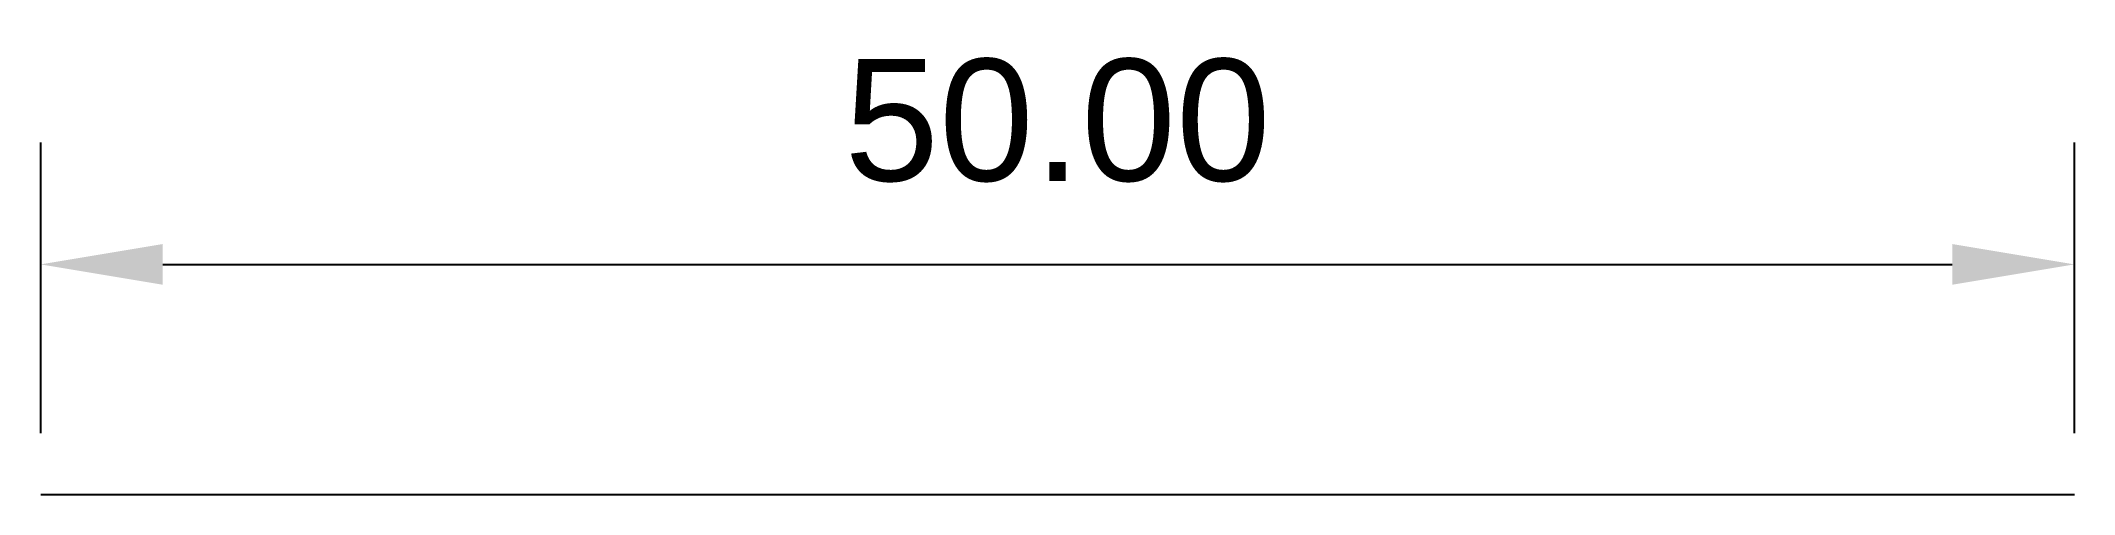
# Model space of a CAD drawing. Header units: millimetres. Extents: x 71.5 to 121.5, y 17.6 to 28.8.
import ezdxf

# ---------------------------------------------------------------- set-up
doc = ezdxf.new("R2010")
doc.units = ezdxf.units.MM
doc.styles.get("Standard").update_dxf_attribs({"font": 'ARIAL.TTF'})
doc.dimstyles.new('structural-Metric', dxfattribs={"dimtxt": 3, "dimasz": 3, "dimexe": 3, "dimexo": 1.5, "dimgap": 2, "dimtad": 1, "dimzin": 3, "dimdsep": 46, "dimtxsty": 'Standard', "dimcen": 3, "dimazin": 2, "dimtfac": 1, "dimtofl": 0, "dimtmove": 0, "dimatfit": 3, "dimfxl": 1, "dimfrac": 1, "dimtolj": 1, "dimtzin": 0, "dimarcsym": 0})

# ---------------------------------------------------------------- blocks, each defined once
blk = doc.blocks.new('*D3')
at = {"color": 0, "lineweight": -2, "transparency": 16777216}
for p, q in [((71.458, 19.121), (71.458, 26.275)), ((121.458, 19.121), (121.458, 26.275)), ((74.458, 23.275), (118.458, 23.275))]:
    blk.add_line(p, q, dxfattribs=at)
at = {"color": 0, "transparency": 16777216}
for points in [[(74.458, 23.775), (74.458, 22.775), (71.458, 23.275)], [(118.458, 23.775), (118.458, 22.775), (121.458, 23.275)]]:
    blk.add_solid(points, dxfattribs=at)
at = {"layer": 'Defpoints', "color": 0, "transparency": 16777216}
for p in [(121.458, 23.275), (71.458, 17.621), (121.458, 17.621)]:
    blk.add_point(p, dxfattribs=at)
at = {"color": 0, "transparency": 16777216, "insert": (96.458, 26.807), "char_height": 3, "attachment_point": 5}
blk.add_mtext('\\A1;50.00', dxfattribs=at)

msp = doc.modelspace()

# ---------------------------------------------------------------- linework, layer by layer
msp.add_line((71.458, 17.621), (121.458, 17.621))

# ---------------------------------------------------------------- dimensions: what is measured, and where the dimension line sits
dim = msp.add_aligned_dim(p1=(71.458, 17.621), p2=(121.458, 17.621), distance=5.654, dimstyle='structural-Metric')
dim.commit()
dim.dimension.update_dxf_attribs({"geometry": '*D3', "text_midpoint": (96.458, 26.807)})

doc.saveas('drawing.dxf')
